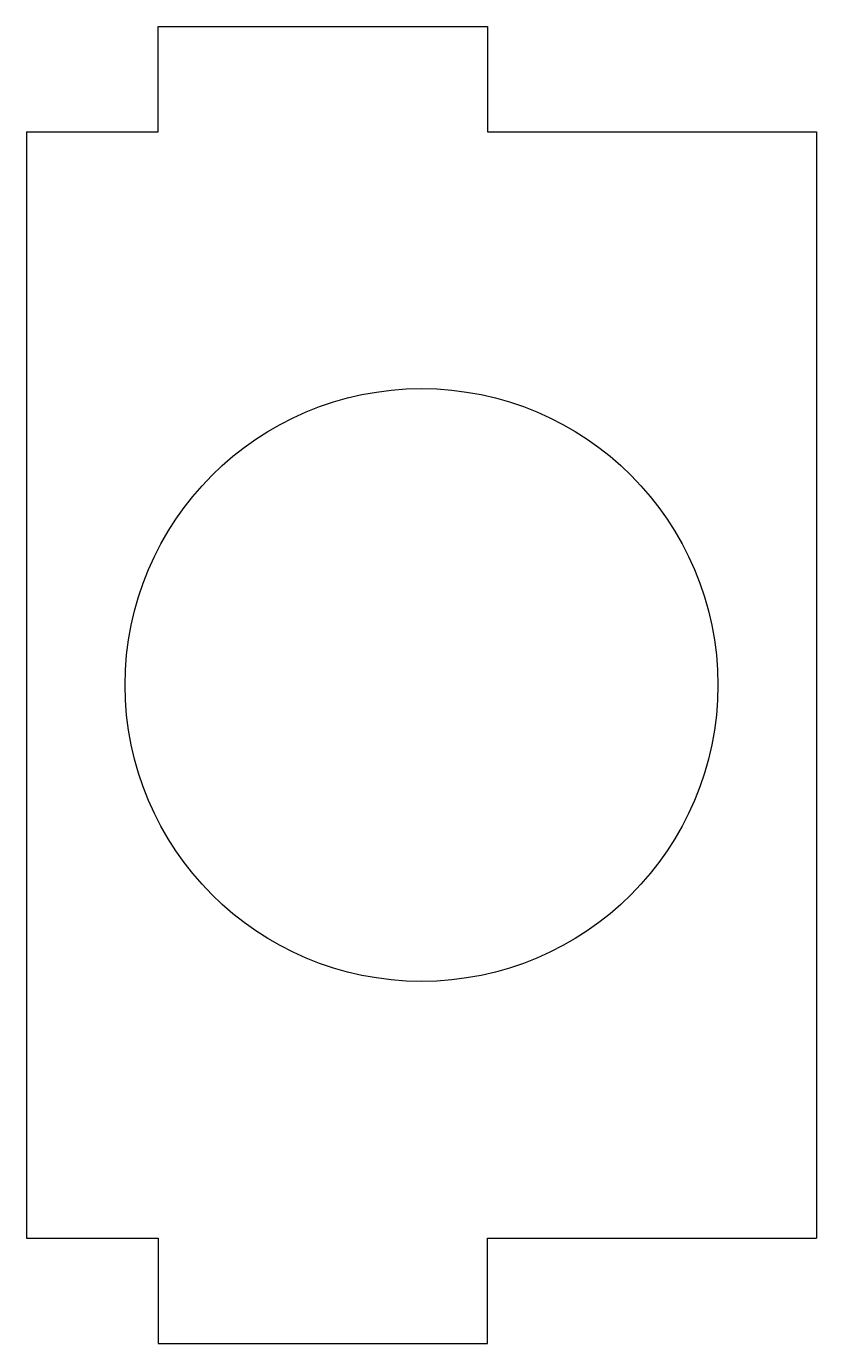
# Model space of a CAD drawing. Header units: millimetres. Extents: x 0 to 60, y -100 to 0.
import ezdxf

# ---------------------------------------------------------------- set-up
doc = ezdxf.new("R2010")
doc.units = ezdxf.units.MM

msp = doc.modelspace()

# ---------------------------------------------------------------- linework, layer by layer
at = {"color": 7, "linetype": 'Continuous', "lineweight": 25}
for p, q in [((10, 0), (35, 0)), ((10, -8), (10, 0)), ((35, 0), (35, -8)), ((0, -8), (10, -8)), ((0, -8), (0, -92)), ((35, -8), (60, -8)), ((60, -8), (60, -92)), ((0, -92), (10, -92)), ((10, -92), (10, -100)), ((35, -100), (35, -92)), ((35, -92), (60, -92)), ((10, -100), (35, -100))]:
    msp.add_line(p, q, dxfattribs=at)
msp.add_circle((30, -50), 22.5, dxfattribs=at)

doc.saveas('drawing.dxf')
